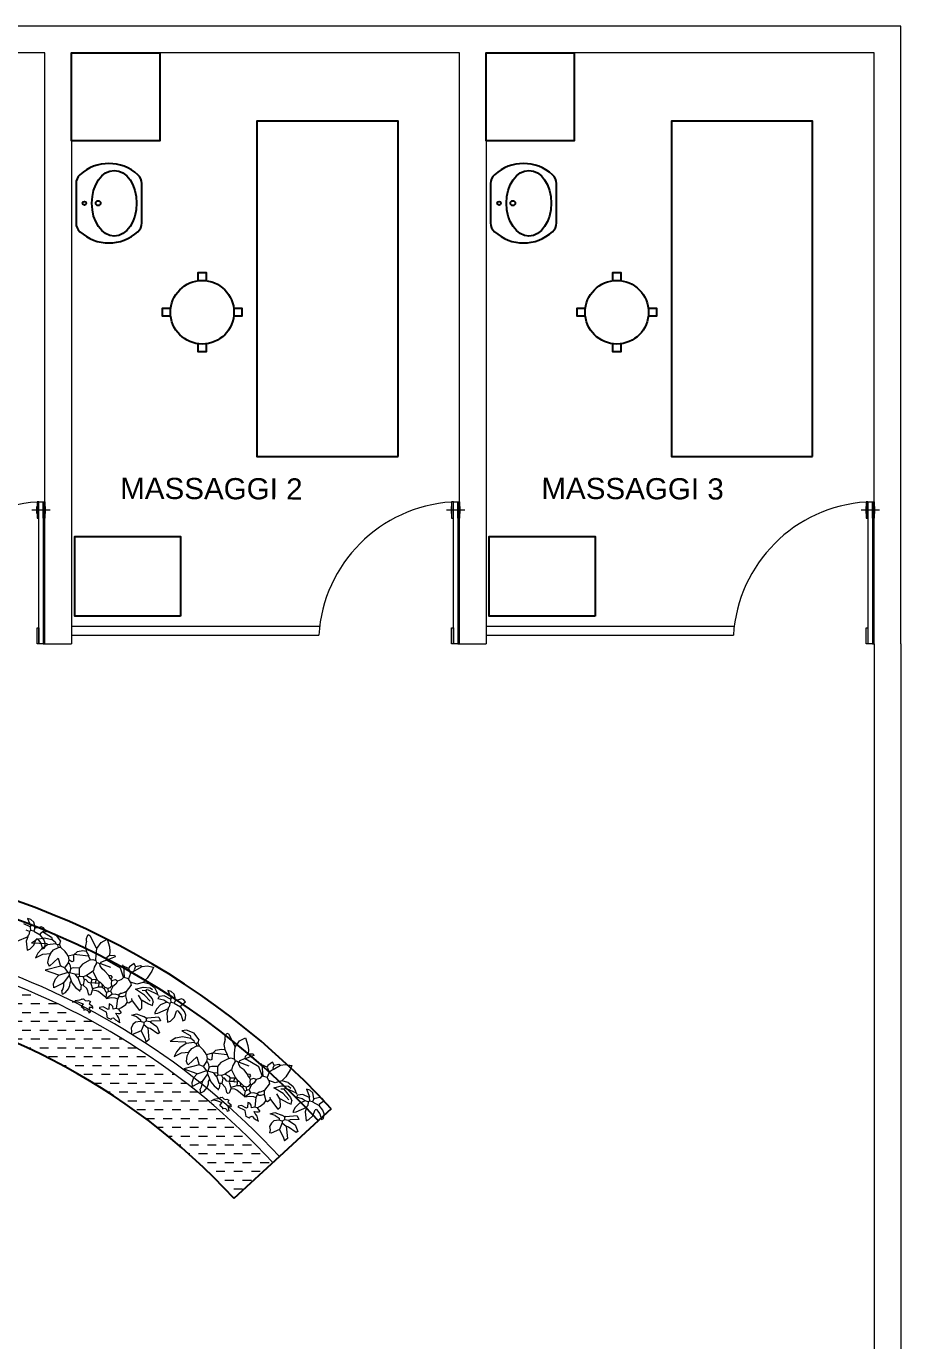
# Model space of a CAD drawing. Header units: millimetres. Extents: x 217.8 to 250.3, y 155.3 to 171.1.
# Drawn here: x 245.39 to 250.34, y 163.66 to 171.1 of the extents above; entities that cross this region are included whole.
import ezdxf

# ---------------------------------------------------------------- set-up
doc = ezdxf.new("R2010")
doc.units = ezdxf.units.MM
for name, color, linetype, lineweight in [('ACQUA', 151, 'Continuous', 20), ('MURATURA_sezioni', 5, 'Continuous', 18), ('PORTE_infissi', 252, 'Continuous', 5), ('TESTO', 253, 'Continuous', 25), ('VERDE_giardino', 74, 'Continuous', 9), ('VETRATE', 171, 'Continuous', 9)]:
    doc.layers.add(name, color=color, linetype=linetype, lineweight=lineweight)
doc.layers.add('ARREDI_attrezzature', color=175, linetype='Continuous')
doc.layers.add('PROIEZIONI', color=145, linetype='Continuous')
doc.styles.get("Standard").update_dxf_attribs({"font": 'ARIAL.TTF'})

msp = doc.modelspace()

# ---------------------------------------------------------------- hatches: boundary and pattern name
at = {"layer": 'ACQUA'}
h = msp.add_hatch(dxfattribs=at)
h.set_pattern_fill('DASH', color=256, scale=0.4, style=0)
h.set_pattern_definition([(0, (358.711986, -43.13463), (0.05, 0.05), [0.05, -0.05])])
h.paths.add_polyline_path([(244.3418, 165.9229), (244.3418, 165.6204, -0.174446), (246.5631, 164.4613), (246.7837, 164.6645, 0.17708)])
h.paths.add_polyline_path([(243.3257, 165.9208, 2.20923), (247.8419, 161.9543), (247.5419, 161.9543, -2.193796), (243.3257, 165.6181)])

# ---------------------------------------------------------------- linework, layer by layer
at = {"layer": 'ARREDI_attrezzature'}
for points in [[(246.1419, 170.9543), (246.1419, 170.4543), (245.6419, 170.4543), (245.6419, 170.9543)], [(248.4919, 170.9543), (248.4919, 170.4543), (247.9919, 170.4543), (247.9919, 170.9543)], [(247.4927, 168.6671), (247.4927, 170.5671), (246.6927, 170.5671), (246.6927, 168.6671)], [(249.8427, 168.6671), (249.8427, 170.5671), (249.0427, 170.5671), (249.0427, 168.6671)], [(246.2602, 167.762), (245.6602, 167.762), (245.6602, 168.212), (246.2602, 168.212)], [(248.6102, 167.762), (248.0102, 167.762), (248.0102, 168.212), (248.6102, 168.212)]]:
    msp.add_lwpolyline(points, close=True, dxfattribs=at)
for points in [[(245.6678, 170.2135), (245.6678, 169.9898, 0.210862), (245.6896, 169.9403, 0.38759), (246.0185, 169.9403, 0.210862), (246.0403, 169.9898), (246.0403, 170.2135, 0.210862), (246.0185, 170.263, 0.38759), (245.6896, 170.263, 0.210862), (245.6678, 170.2135, 1.728725)], [(248.0178, 170.2135), (248.0178, 169.9898, 0.210862), (248.0396, 169.9403, 0.38759), (248.3685, 169.9403, 0.210862), (248.3903, 169.9898), (248.3903, 170.2135, 0.210862), (248.3685, 170.263, 0.38759), (248.0396, 170.263, 0.210862), (248.0178, 170.2135, 1.728725)]]:
    msp.add_lwpolyline(points, format="xyb", dxfattribs=at)
for points in [[(246.3606, 169.6623), (246.3606, 169.7087), (246.4056, 169.7087), (246.4056, 169.6623)], [(248.7106, 169.6623), (248.7106, 169.7087), (248.7556, 169.7087), (248.7556, 169.6623)], [(246.2045, 169.4612), (246.1581, 169.4612), (246.1581, 169.5062), (246.2045, 169.5062)], [(246.5617, 169.5062), (246.6081, 169.5062), (246.6081, 169.4612), (246.5617, 169.4612)], [(248.5545, 169.4612), (248.5081, 169.4612), (248.5081, 169.5062), (248.5545, 169.5062)], [(248.9117, 169.5062), (248.9581, 169.5062), (248.9581, 169.4612), (248.9117, 169.4612)], [(246.4056, 169.3051), (246.4056, 169.2587), (246.3606, 169.2587), (246.3606, 169.3051)], [(248.7556, 169.3051), (248.7556, 169.2587), (248.7106, 169.2587), (248.7106, 169.3051)]]:
    msp.add_lwpolyline(points, dxfattribs=at)
for centre, radius in [((245.7156, 170.1016), 0.0104), ((245.7932, 170.1016), 0.0137), ((248.0656, 170.1016), 0.0104), ((248.1432, 170.1016), 0.0137), ((246.3831, 169.4837), 0.18), ((248.7331, 169.4837), 0.18)]:
    msp.add_circle(centre, radius, dxfattribs=at)
for centre in [(245.8843, 170.1016), (248.2343, 170.1016)]:
    msp.add_ellipse(centre, major_axis=(0, 0.1862), ratio=0.680217, dxfattribs=at)
at = {"layer": 'MURATURA_sezioni'}
for p, q in [((245.6419, 171.1043), (243.1419, 171.1043)), ((247.9919, 171.1043), (245.4919, 171.1043)), ((250.3419, 171.1043), (247.8419, 171.1043)), ((250.3419, 167.6043), (250.3419, 171.1043)), ((245.4919, 170.9543), (243.2919, 170.9543)), ((245.4919, 167.6043), (245.4919, 170.9543)), ((245.6419, 170.9543), (245.6419, 167.6043)), ((247.8419, 170.9543), (245.6419, 170.9543)), ((247.8419, 167.6043), (247.8419, 170.9543)), ((250.1919, 170.9543), (247.9919, 170.9543)), ((247.9919, 170.9543), (247.9919, 167.6043)), ((250.1919, 167.6043), (250.1919, 170.9543)), ((245.4919, 167.6043), (245.6419, 167.6043)), ((245.4919, 167.6043), (245.6419, 167.6043)), ((247.8419, 167.6043), (247.9919, 167.6043)), ((247.8419, 167.6043), (247.9919, 167.6043)), ((250.1919, 167.6043), (250.1919, 156.1043)), ((250.3419, 167.6043), (250.3419, 155.9543))]:
    msp.add_line(p, q, dxfattribs=at)
at = {"layer": 'PORTE_infissi'}
for p, q in [((245.521, 168.3629), (245.4175, 168.3629)), ((247.871, 168.3629), (247.7675, 168.3629)), ((250.221, 168.3629), (250.1175, 168.3629))]:
    msp.add_line(p, q, dxfattribs=at)
at = {"layer": 'PORTE_infissi', "const_width": 0.00483}
for points in [[(245.4437, 168.3837), (245.4437, 168.3421)], [(245.4948, 168.3837), (245.4948, 168.3421)], [(247.7937, 168.3837), (247.7937, 168.3421)], [(247.8448, 168.3837), (247.8448, 168.3421)], [(250.1437, 168.3837), (250.1437, 168.3421)], [(250.1948, 168.3837), (250.1948, 168.3421)]]:
    msp.add_lwpolyline(points, dxfattribs=at)
at = {"layer": 'PORTE_infissi'}
for points in [[(245.4563, 168.4086), (245.4466, 168.4086), (245.4466, 168.3173), (245.4563, 168.3173)], [(245.4813, 168.4086), (245.4813, 167.6043), (245.4571, 167.6043), (245.4571, 168.4086)], [(245.4822, 168.4086), (245.4919, 168.4086), (245.4919, 168.3173), (245.4822, 168.3173)], [(247.8063, 168.4086), (247.7966, 168.4086), (247.7966, 168.3173), (247.8063, 168.3173)], [(247.8313, 168.4086), (247.8313, 167.6043), (247.8071, 167.6043), (247.8071, 168.4086)], [(247.8322, 168.4086), (247.8419, 168.4086), (247.8419, 168.3173), (247.8322, 168.3173)], [(250.1563, 168.4086), (250.1466, 168.4086), (250.1466, 168.3173), (250.1563, 168.3173)], [(250.1813, 168.4086), (250.1813, 167.6043), (250.1571, 167.6043), (250.1571, 168.4086)], [(250.1822, 168.4086), (250.1919, 168.4086), (250.1919, 168.3173), (250.1822, 168.3173)], [(245.4563, 167.6043), (245.4466, 167.6043), (245.4466, 167.6956), (245.4563, 167.6956)], [(245.4822, 167.6043), (245.4919, 167.6043), (245.4919, 167.6956), (245.4822, 167.6956)], [(247.8063, 167.6043), (247.7966, 167.6043), (247.7966, 167.6956), (247.8063, 167.6956)], [(247.8322, 167.6043), (247.8419, 167.6043), (247.8419, 167.6956), (247.8322, 167.6956)], [(250.1563, 167.6043), (250.1466, 167.6043), (250.1466, 167.6956), (250.1563, 167.6956)], [(250.1822, 167.6043), (250.1919, 167.6043), (250.1919, 167.6956), (250.1822, 167.6956)]]:
    msp.add_lwpolyline(points, close=True, dxfattribs=at)
for centre in [(245.4974, 167.6043), (247.8474, 167.6043), (250.1974, 167.6043)]:
    msp.add_arc(centre, 0.8053, 93.61892, 176.44026, dxfattribs=at)
at = {"layer": 'PROIEZIONI'}
for p, q in [((247.1147, 164.9694), (246.8205, 164.6984)), ((246.8205, 164.6984), (246.5631, 164.4613))]:
    msp.add_line(p, q, dxfattribs=at)
for radius, end in [(4.45, 218.07221), (4.35, 219.11139), (3.7, 0)]:
    msp.add_arc((243.8419, 161.9543), radius, 42.65313, end, dxfattribs=at)
at = {"layer": 'VERDE_giardino'}
for p, q in [((245.3934, 166.0483), (245.4109, 166.0045)), ((245.4122, 166.043), (245.3934, 166.0483)), ((245.4286, 166.0276), (245.4122, 166.043)), ((245.4083, 165.9999), (245.3725, 166.0175)), ((245.4032, 165.9753), (245.3858, 165.9823)), ((245.4032, 165.9753), (245.4008, 165.9552)), ((245.4095, 165.9808), (245.4032, 165.9753)), ((245.4109, 166.0045), (245.4083, 165.9999)), ((245.4083, 165.9999), (245.4095, 165.9808)), ((245.4282, 165.9761), (245.4095, 165.9808)), ((245.4352, 165.9935), (245.4282, 165.9761)), ((245.4282, 165.9761), (245.465, 165.9549)), ((245.4336, 166.0067), (245.4286, 166.0276)), ((245.4352, 165.9935), (245.4336, 166.0067)), ((245.452, 165.9961), (245.4352, 165.9935)), ((245.4695, 166.0011), (245.452, 165.9961)), ((245.4927, 165.9818), (245.4653, 165.9608)), ((245.4828, 165.9949), (245.4695, 166.0011)), ((245.5095, 165.9747), (245.4818, 165.9695)), ((245.4927, 165.9818), (245.4828, 165.9949)), ((245.4829, 165.9698), (245.5293, 165.943)), ((245.5529, 165.9567), (245.5095, 165.9747)), ((245.3942, 165.9437), (245.3332, 165.9177)), ((245.3942, 165.9437), (245.386, 165.9197)), ((245.386, 165.9197), (245.3909, 165.8691)), ((245.3946, 165.9496), (245.3942, 165.9437)), ((245.4008, 165.9552), (245.3946, 165.9496)), ((245.4067, 165.8752), (245.4294, 165.8975)), ((245.449, 165.9312), (245.4157, 165.9092)), ((245.5044, 165.9053), (245.4157, 165.9092)), ((245.4294, 165.8975), (245.4422, 165.9313)), ((245.4494, 165.9333), (245.4422, 165.9313)), ((245.4479, 165.9303), (245.4864, 165.9386)), ((245.4494, 165.9333), (245.4684, 165.9089)), ((245.4653, 165.9608), (245.465, 165.9549)), ((245.486, 165.9297), (245.465, 165.9549)), ((245.4684, 165.9089), (245.4781, 165.8769)), ((245.5064, 165.898), (245.4717, 165.8743)), ((245.4937, 165.909), (245.486, 165.9297)), ((245.4864, 165.9386), (245.5332, 165.9285)), ((245.4903, 165.8821), (245.4937, 165.909)), ((245.5064, 165.898), (245.5044, 165.9053)), ((245.5531, 165.9047), (245.5064, 165.898)), ((245.5293, 165.943), (245.5332, 165.9285)), ((245.5332, 165.9285), (245.5502, 165.9156)), ((245.5502, 165.9156), (245.5531, 165.9047)), ((245.5793, 165.9219), (245.5529, 165.9567)), ((245.5531, 165.9047), (245.5646, 165.8981)), ((245.5732, 165.9023), (245.5646, 165.8981)), ((245.5685, 165.8836), (245.5646, 165.8981)), ((245.5793, 165.9219), (245.5732, 165.9023)), ((245.5823, 165.884), (245.5732, 165.9034)), ((245.7275, 165.9204), (245.7212, 165.8935)), ((245.7212, 165.8935), (245.7253, 165.8635)), ((245.7275, 165.9354), (245.733, 165.9499)), ((245.7275, 165.9204), (245.7275, 165.9354)), ((245.733, 165.9499), (245.7369, 165.9579)), ((245.7369, 165.9579), (245.7461, 165.9525)), ((245.7461, 165.9525), (245.7823, 165.8827)), ((245.7856, 165.8777), (245.81, 165.9128)), ((245.81, 165.9128), (245.8439, 165.93)), ((245.8439, 165.93), (245.8571, 165.8871)), ((245.3909, 165.8691), (245.4067, 165.8752)), ((245.4514, 165.8507), (245.4388, 165.8251)), ((245.4388, 165.8251), (245.48, 165.8459)), ((245.4717, 165.8743), (245.4514, 165.8507)), ((245.4781, 165.8769), (245.4903, 165.8821)), ((245.48, 165.8459), (245.5225, 165.8496)), ((245.511, 165.8257), (245.5061, 165.7979)), ((245.5225, 165.8496), (245.511, 165.8257)), ((245.5176, 165.7779), (245.5672, 165.8231)), ((245.5225, 165.8496), (245.5395, 165.8704)), ((245.5395, 165.8704), (245.5684, 165.8843)), ((245.5672, 165.8231), (245.5779, 165.7832)), ((245.5835, 165.8827), (245.5685, 165.8836)), ((245.6058, 165.8604), (245.5823, 165.884)), ((245.615, 165.8475), (245.6058, 165.8604)), ((245.6226, 165.834), (245.615, 165.8475)), ((245.6552, 165.8428), (245.6226, 165.834)), ((245.6226, 165.834), (245.6261, 165.8136)), ((245.6261, 165.8136), (245.6227, 165.7972)), ((245.6444, 165.803), (245.6261, 165.8136)), ((245.6538, 165.8405), (245.653, 165.8072)), ((245.6538, 165.8405), (245.6759, 165.8606)), ((245.6552, 165.8428), (245.6538, 165.8405)), ((245.6729, 165.8417), (245.6588, 165.8437)), ((245.739, 165.8342), (245.6729, 165.8417)), ((245.6759, 165.8606), (245.7061, 165.8667)), ((245.7061, 165.8667), (245.7253, 165.8635)), ((245.7253, 165.8635), (245.7403, 165.8365)), ((245.7403, 165.8365), (245.739, 165.8342)), ((245.739, 165.8342), (245.7484, 165.8134)), ((245.7484, 165.8134), (245.7628, 165.8163)), ((245.7628, 165.8163), (245.7803, 165.8103)), ((245.7803, 165.8103), (245.7815, 165.8438)), ((245.7815, 165.8438), (245.7856, 165.8777)), ((245.7823, 165.8827), (245.7856, 165.8777)), ((245.8406, 165.8245), (245.8399, 165.8127)), ((245.8581, 165.8389), (245.8406, 165.8245)), ((245.8896, 165.8299), (245.8422, 165.8113)), ((245.8571, 165.8871), (245.8602, 165.8632)), ((245.8602, 165.8632), (245.8581, 165.8389)), ((245.8581, 165.8389), (245.8867, 165.8407)), ((245.8867, 165.8407), (245.8896, 165.8299)), ((245.5812, 165.7783), (245.4937, 165.7549)), ((245.4937, 165.7549), (245.5675, 165.728)), ((245.5061, 165.7979), (245.5152, 165.7786)), ((245.6218, 165.7426), (245.5684, 165.7244)), ((245.5779, 165.7832), (245.5812, 165.7783)), ((245.6032, 165.7687), (245.5812, 165.7783)), ((245.6227, 165.7972), (245.6032, 165.7687)), ((245.6032, 165.7687), (245.6218, 165.7426)), ((245.6218, 165.7426), (245.6264, 165.7399)), ((245.6302, 165.7912), (245.6227, 165.7972)), ((245.63, 165.7409), (245.6264, 165.7399)), ((245.6264, 165.7399), (245.628, 165.7268)), ((245.6374, 165.7642), (245.63, 165.7409)), ((245.6616, 165.7319), (245.63, 165.7409)), ((245.6358, 165.7791), (245.6302, 165.7912)), ((245.6374, 165.7642), (245.6358, 165.7791)), ((245.6519, 165.7681), (245.6374, 165.7642)), ((245.653, 165.8072), (245.6444, 165.803)), ((245.6851, 165.7673), (245.6519, 165.7681)), ((245.7043, 165.7899), (245.6851, 165.7673)), ((245.6851, 165.7673), (245.6852, 165.7305)), ((245.7484, 165.8134), (245.7043, 165.7899)), ((245.7636, 165.7495), (245.7474, 165.7374)), ((245.7663, 165.7541), (245.7636, 165.7495)), ((245.7636, 165.7495), (245.7858, 165.703)), ((245.771, 165.7728), (245.7663, 165.7541)), ((245.7842, 165.7958), (245.771, 165.7728)), ((245.7803, 165.8103), (245.7842, 165.7958)), ((245.7915, 165.7977), (245.7842, 165.7958)), ((245.8029, 165.7911), (245.7915, 165.7977)), ((245.8066, 165.7921), (245.8029, 165.7911)), ((245.8051, 165.7801), (245.8029, 165.7911)), ((245.8159, 165.7621), (245.8051, 165.7801)), ((245.8069, 165.798), (245.8066, 165.7921)), ((245.8066, 165.7921), (245.8624, 165.7721)), ((245.8399, 165.8127), (245.8069, 165.798)), ((245.8314, 165.7502), (245.8159, 165.7621)), ((245.8314, 165.7502), (245.8513, 165.7264)), ((245.8399, 165.8127), (245.8422, 165.8113)), ((245.8422, 165.8113), (245.8445, 165.81)), ((245.9189, 165.7671), (245.8445, 165.81)), ((245.9375, 165.7165), (245.9189, 165.7671)), ((245.9364, 165.7784), (245.9309, 165.7846)), ((245.9364, 165.7784), (245.9407, 165.713)), ((245.9653, 165.7647), (245.9364, 165.7784)), ((245.9706, 165.7739), (245.9653, 165.7647)), ((245.9653, 165.7647), (245.9767, 165.7367)), ((245.9967, 165.7926), (245.9706, 165.7739)), ((246.0001, 165.7508), (245.9767, 165.7367)), ((246.0052, 165.7754), (245.9967, 165.7926)), ((246.0052, 165.7754), (245.9982, 165.758)), ((245.9982, 165.758), (246.0001, 165.7508)), ((246.0001, 165.7508), (246.0418, 165.776)), ((246.0052, 165.7754), (246.0328, 165.7809)), ((246.0328, 165.7809), (246.042, 165.7756)), ((246.0418, 165.776), (246.0708, 165.7799)), ((246.0708, 165.7799), (246.1061, 165.7728)), ((246.0965, 165.7489), (246.0714, 165.7103)), ((246.1061, 165.7728), (246.0965, 165.7489)), ((245.5407, 165.6771), (245.5507, 165.7053)), ((245.5423, 165.6548), (245.5407, 165.6771)), ((245.5919, 165.6802), (245.5423, 165.6548)), ((245.5507, 165.7053), (245.5684, 165.7244)), ((245.5675, 165.728), (245.5684, 165.7244)), ((245.5969, 165.6835), (245.5919, 165.6802)), ((245.5967, 165.6672), (245.5921, 165.6502)), ((245.5969, 165.6835), (245.5967, 165.6672)), ((245.628, 165.7268), (245.5969, 165.6835)), ((245.6257, 165.6494), (245.6334, 165.6691)), ((245.628, 165.7268), (245.6403, 165.6951)), ((245.6334, 165.6691), (245.6337, 165.6837)), ((245.6337, 165.6837), (245.639, 165.6928)), ((245.6403, 165.6951), (245.639, 165.6928)), ((245.6403, 165.6951), (245.6466, 165.6812)), ((245.6466, 165.6812), (245.6651, 165.6579)), ((245.6616, 165.7319), (245.6737, 165.7157)), ((245.6852, 165.7305), (245.6616, 165.7319)), ((245.6737, 165.7157), (245.6783, 165.7131)), ((245.6882, 165.7196), (245.6783, 165.7131)), ((245.6783, 165.7131), (245.6926, 165.6742)), ((245.6852, 165.7305), (245.6882, 165.7196)), ((245.7082, 165.7172), (245.6882, 165.7196)), ((245.6926, 165.6742), (245.6972, 165.6715)), ((245.6972, 165.6715), (245.6951, 165.6574)), ((245.709, 165.6708), (245.6972, 165.6715)), ((245.7276, 165.7243), (245.7082, 165.7172)), ((245.7082, 165.7172), (245.7144, 165.7014)), ((245.7144, 165.7014), (245.709, 165.6708)), ((245.7283, 165.6505), (245.709, 165.6708)), ((245.7239, 165.702), (245.7144, 165.7014)), ((245.7383, 165.6845), (245.7239, 165.702)), ((245.7389, 165.7332), (245.7276, 165.7243)), ((245.7276, 165.7243), (245.7483, 165.7124)), ((245.7525, 165.6825), (245.7383, 165.6845)), ((245.7474, 165.7374), (245.7389, 165.7332)), ((245.7483, 165.7124), (245.7572, 165.7012)), ((245.7525, 165.6825), (245.7511, 165.6802)), ((245.7511, 165.6802), (245.7612, 165.6499)), ((245.7528, 165.6884), (245.7525, 165.6825)), ((245.7775, 165.6833), (245.7525, 165.6825)), ((245.7572, 165.7012), (245.7528, 165.6884)), ((245.7821, 165.7021), (245.7572, 165.7012)), ((245.7778, 165.6893), (245.7775, 165.6833)), ((245.7784, 165.6797), (245.7775, 165.6833)), ((245.7821, 165.7021), (245.7778, 165.6893)), ((245.7975, 165.6809), (245.7784, 165.6797)), ((245.7858, 165.703), (245.7821, 165.7021)), ((245.7858, 165.703), (245.7969, 165.6905)), ((245.7962, 165.6787), (245.7938, 165.6586)), ((245.7975, 165.6809), (245.7962, 165.6787)), ((245.7969, 165.6905), (245.8061, 165.6852)), ((245.7969, 165.6905), (245.7975, 165.6809)), ((245.8061, 165.6852), (245.7975, 165.6809)), ((245.8061, 165.6852), (245.814, 165.6776)), ((245.814, 165.6776), (245.8329, 165.6574)), ((245.814, 165.6776), (245.8152, 165.6585)), ((245.8513, 165.7264), (245.8598, 165.7093)), ((245.8513, 165.7264), (245.8655, 165.7244)), ((245.8692, 165.6671), (245.8589, 165.6547)), ((245.8598, 165.7093), (245.8644, 165.7066)), ((245.872, 165.7145), (245.8644, 165.7066)), ((245.8644, 165.7066), (245.8696, 165.6944)), ((245.8655, 165.7244), (245.872, 165.7145)), ((245.8696, 165.6944), (245.8676, 165.6803)), ((245.8676, 165.6803), (245.8692, 165.6671)), ((245.8692, 165.6671), (245.8761, 165.6632)), ((245.8914, 165.7003), (245.8696, 165.6944)), ((245.8929, 165.6764), (245.8761, 165.6632)), ((245.9028, 165.6936), (245.8914, 165.7003)), ((245.9028, 165.6936), (245.8929, 165.6764)), ((245.9223, 165.7008), (245.9028, 165.6936)), ((245.9259, 165.7018), (245.9223, 165.7008)), ((245.9361, 165.7142), (245.9259, 165.7018)), ((245.9361, 165.7142), (245.9375, 165.7165)), ((245.9654, 165.7065), (245.9407, 165.713)), ((245.9539, 165.6335), (245.9797, 165.6676)), ((245.9767, 165.7367), (245.9654, 165.7065)), ((245.9762, 165.688), (245.9654, 165.7065)), ((245.9762, 165.688), (245.9797, 165.6676)), ((246.0123, 165.6764), (245.9762, 165.688)), ((246.0485, 165.6861), (246.0123, 165.6764)), ((246.0714, 165.7103), (246.0485, 165.6861)), ((246.0485, 165.6861), (246.0498, 165.6884)), ((246.086, 165.6767), (246.0485, 165.6861)), ((246.086, 165.6767), (246.1118, 165.6561)), ((245.5921, 165.6502), (245.5871, 165.6401)), ((245.5907, 165.6197), (245.5871, 165.6401)), ((245.5907, 165.6197), (245.6085, 165.6287)), ((245.6085, 165.6287), (245.6257, 165.6494)), ((245.6651, 165.6579), (245.6881, 165.64)), ((245.6858, 165.6413), (245.6881, 165.64)), ((245.6881, 165.64), (245.6878, 165.6341)), ((245.6944, 165.6456), (245.6881, 165.64)), ((245.6951, 165.6574), (245.6944, 165.6456)), ((245.6994, 165.5906), (245.6981, 165.5883)), ((245.703, 165.5916), (245.6994, 165.5906)), ((245.703, 165.5916), (245.7103, 165.5935)), ((245.7103, 165.5935), (245.7198, 165.5841)), ((245.7341, 165.6389), (245.7283, 165.6505)), ((245.738, 165.6204), (245.7341, 165.6389)), ((245.7436, 165.6141), (245.738, 165.6204)), ((245.7508, 165.616), (245.7436, 165.6141)), ((245.7595, 165.6416), (245.7508, 165.616)), ((245.7612, 165.6499), (245.7595, 165.6416)), ((245.7838, 165.6387), (245.7596, 165.6422)), ((245.7938, 165.6586), (245.7612, 165.6499)), ((245.7947, 165.6336), (245.7838, 165.6387)), ((245.8152, 165.6585), (245.7938, 165.6586)), ((245.8366, 165.6002), (245.7947, 165.6336)), ((245.8152, 165.6585), (245.8267, 165.6519)), ((245.8329, 165.6574), (245.8267, 165.6519)), ((245.8267, 165.6519), (245.8351, 165.6347)), ((245.848, 165.6518), (245.8329, 165.6574)), ((245.8351, 165.6347), (245.8407, 165.6285)), ((245.8407, 165.6285), (245.8366, 165.6002)), ((245.8366, 165.6002), (245.8399, 165.5952)), ((245.8709, 165.6171), (245.8399, 165.5952)), ((245.8399, 165.5952), (245.8674, 165.6)), ((245.8493, 165.6327), (245.8407, 165.6285)), ((245.8589, 165.6547), (245.848, 165.6518)), ((245.848, 165.6518), (245.8493, 165.6327)), ((245.8638, 165.6366), (245.8493, 165.6327)), ((245.8761, 165.6632), (245.8638, 165.6366)), ((245.8638, 165.6366), (245.8722, 165.6194)), ((245.8674, 165.6), (245.8886, 165.5978)), ((245.8722, 165.6194), (245.8709, 165.6171)), ((245.89, 165.6184), (245.8709, 165.6171)), ((245.8886, 165.5978), (245.9027, 165.5927)), ((245.9087, 165.6137), (245.89, 165.6184)), ((245.9027, 165.5927), (245.8959, 165.5384)), ((245.912, 165.6087), (245.9027, 165.5927)), ((245.92, 165.6225), (245.9087, 165.6137)), ((245.9087, 165.6137), (245.912, 165.6087)), ((245.9212, 165.6034), (245.912, 165.6087)), ((245.9213, 165.6248), (245.92, 165.6225)), ((245.9259, 165.6222), (245.92, 165.6225)), ((245.9307, 165.604), (245.9212, 165.6034)), ((245.9417, 165.6283), (245.9259, 165.6222)), ((245.9488, 165.6089), (245.9307, 165.604)), ((245.943, 165.6306), (245.9417, 165.6283)), ((245.9539, 165.6335), (245.943, 165.6306)), ((245.9499, 165.6267), (245.9488, 165.6089)), ((245.9488, 165.6089), (245.9585, 165.5727)), ((245.9539, 165.6335), (245.9499, 165.6267)), ((245.9852, 165.5818), (245.9836, 165.5949)), ((246.0047, 165.6479), (246.0481, 165.6593)), ((246.0562, 165.6142), (246.0047, 165.6479)), ((246.0389, 165.5845), (246.0216, 165.6128)), ((246.0611, 165.639), (246.0434, 165.6401)), ((246.0481, 165.6593), (246.0871, 165.6557)), ((246.0887, 165.5798), (246.0562, 165.6142)), ((246.0697, 165.6432), (246.0611, 165.639)), ((246.0611, 165.639), (246.0755, 165.6215)), ((246.0779, 165.6415), (246.0697, 165.6432)), ((246.0755, 165.6215), (246.0988, 165.5928)), ((246.1288, 165.6183), (246.0779, 165.6415)), ((246.0871, 165.6557), (246.1007, 165.6459)), ((246.0988, 165.5928), (246.1059, 165.5733)), ((246.1118, 165.6561), (246.1263, 165.63)), ((246.1263, 165.63), (246.1288, 165.6183)), ((246.1288, 165.6183), (246.1344, 165.612)), ((246.1382, 165.6051), (246.1316, 165.5936)), ((246.1648, 165.5845), (246.1316, 165.5936)), ((246.1682, 165.6092), (246.1382, 165.6051)), ((246.204, 165.5916), (246.1682, 165.6092)), ((246.189, 165.64), (246.2066, 165.5962)), ((246.2079, 165.6347), (246.189, 165.64)), ((246.2066, 165.5962), (246.204, 165.5916)), ((246.204, 165.5916), (246.2052, 165.5725)), ((246.2243, 165.6193), (246.2079, 165.6347)), ((246.2293, 165.5984), (246.2243, 165.6193)), ((246.2309, 165.5852), (246.2293, 165.5984)), ((246.2652, 165.5928), (246.2477, 165.5878)), ((246.2785, 165.5866), (246.2652, 165.5928)), ((245.6619, 165.5786), (245.6461, 165.5724)), ((245.6632, 165.5809), (245.6619, 165.5786)), ((245.6619, 165.5786), (245.6786, 165.5762)), ((245.6872, 165.5854), (245.6632, 165.5809)), ((245.6786, 165.5762), (245.6969, 165.5689)), ((245.6981, 165.5883), (245.6872, 165.5854)), ((245.6969, 165.5689), (245.7085, 165.5639)), ((245.6983, 165.5515), (245.6969, 165.5492)), ((245.6969, 165.5492), (245.7117, 165.5376)), ((245.7085, 165.5639), (245.6983, 165.5515)), ((245.7117, 165.5376), (245.7123, 165.528)), ((245.7123, 165.528), (245.7206, 165.5321)), ((245.7198, 165.5841), (245.7305, 165.5818)), ((245.7206, 165.5321), (245.7299, 165.5301)), ((245.7299, 165.5301), (245.7384, 165.523)), ((245.7305, 165.5818), (245.7382, 165.5835)), ((245.7382, 165.5835), (245.7497, 165.5769)), ((245.7384, 165.523), (245.7399, 165.5121)), ((245.7484, 165.5164), (245.7399, 165.5121)), ((245.743, 165.544), (245.7484, 165.5164)), ((245.7607, 165.543), (245.743, 165.544)), ((245.7497, 165.5769), (245.7431, 165.5654)), ((245.7431, 165.5654), (245.7601, 165.5525)), ((245.7601, 165.5525), (245.7607, 165.543)), ((245.764, 165.538), (245.7607, 165.543)), ((245.8012, 165.5441), (245.8008, 165.5382)), ((245.8412, 165.5179), (245.8008, 165.5382)), ((245.8216, 165.5476), (245.8012, 165.5441)), ((245.8492, 165.5317), (245.8216, 165.5476)), ((245.8463, 165.4844), (245.8412, 165.5179)), ((245.8541, 165.535), (245.8492, 165.5317)), ((245.8559, 165.5646), (245.8541, 165.535)), ((245.8675, 165.5593), (245.8559, 165.5646)), ((245.8755, 165.5488), (245.8675, 165.5593)), ((245.8778, 165.5336), (245.8755, 165.5488)), ((245.8959, 165.5384), (245.8778, 165.5336)), ((245.9087, 165.5341), (245.8959, 165.5384)), ((245.9087, 165.5341), (245.9258, 165.5433)), ((245.9087, 165.5341), (245.9241, 165.513)), ((245.9258, 165.5433), (245.9492, 165.5605)), ((245.9492, 165.5605), (245.9585, 165.5727)), ((245.9677, 165.5674), (245.9585, 165.5727)), ((245.9852, 165.5818), (245.9677, 165.5674)), ((245.9852, 165.5818), (246.0271, 165.527)), ((246.0271, 165.527), (246.0396, 165.5381)), ((246.0389, 165.5845), (246.0425, 165.5855)), ((246.0389, 165.5845), (246.0396, 165.5381)), ((246.0425, 165.5855), (246.0792, 165.5642)), ((246.0792, 165.5642), (246.1012, 165.5546)), ((246.1012, 165.5546), (246.1059, 165.5733)), ((246.1251, 165.5352), (246.1138, 165.515)), ((246.1467, 165.5581), (246.1251, 165.5352)), ((246.1899, 165.5354), (246.1289, 165.5094)), ((246.1815, 165.5739), (246.1467, 165.5581)), ((246.1815, 165.5739), (246.1648, 165.5845)), ((246.1989, 165.567), (246.1815, 165.5739)), ((246.1899, 165.5354), (246.1816, 165.5114)), ((246.1902, 165.5413), (246.1899, 165.5354)), ((246.1965, 165.5469), (246.1902, 165.5413)), ((246.1989, 165.567), (246.1965, 165.5469)), ((246.2052, 165.5725), (246.1989, 165.567)), ((246.2239, 165.5678), (246.2052, 165.5725)), ((246.2309, 165.5852), (246.2239, 165.5678)), ((246.2239, 165.5678), (246.2607, 165.5466)), ((246.2251, 165.4892), (246.2379, 165.523)), ((246.2477, 165.5878), (246.2309, 165.5852)), ((246.2451, 165.525), (246.2379, 165.523)), ((246.2451, 165.525), (246.264, 165.5006)), ((246.261, 165.5525), (246.2607, 165.5466)), ((246.2817, 165.5214), (246.2607, 165.5466)), ((246.2884, 165.5735), (246.261, 165.5525)), ((246.2884, 165.5735), (246.2785, 165.5866)), ((246.2894, 165.5007), (246.2817, 165.5214)), ((245.866, 165.476), (245.8463, 165.4844)), ((245.866, 165.476), (245.87, 165.4829)), ((245.87, 165.4829), (245.8809, 165.4858)), ((245.8809, 165.4858), (245.8911, 165.4744)), ((245.8911, 165.4744), (245.9038, 165.4653)), ((245.8931, 165.5124), (245.9062, 165.5104)), ((245.8984, 165.5002), (245.8931, 165.5124)), ((245.9023, 165.4968), (245.8984, 165.5002)), ((245.9088, 165.4866), (245.9023, 165.4968)), ((245.9038, 165.4653), (245.915, 165.46)), ((245.9062, 165.5104), (245.9168, 165.5102)), ((245.914, 165.4712), (245.9088, 165.4866)), ((245.915, 165.46), (245.914, 165.4712)), ((245.915, 165.46), (245.9159, 165.4564)), ((245.9168, 165.5102), (245.9241, 165.513)), ((245.9902, 165.4478), (245.9798, 165.4273)), ((245.9838, 165.5001), (246.0103, 165.507)), ((246.0118, 165.4899), (245.9838, 165.5001)), ((246.0041, 165.4606), (245.9902, 165.4478)), ((246.0341, 165.4648), (246.0041, 165.4606)), ((246.0103, 165.507), (246.05, 165.4923)), ((246.0118, 165.4899), (246.0334, 165.4743)), ((246.0334, 165.4743), (246.0341, 165.4648)), ((246.0515, 165.4578), (246.0341, 165.4648)), ((246.0521, 165.4482), (246.0368, 165.4111)), ((246.066, 165.483), (246.05, 165.4923)), ((246.065, 165.4653), (246.0515, 165.4578)), ((246.0515, 165.4578), (246.0521, 165.4482)), ((246.0521, 165.4482), (246.0747, 165.4291)), ((246.066, 165.483), (246.0647, 165.4807)), ((246.0647, 165.4807), (246.065, 165.4653)), ((246.0873, 165.4616), (246.065, 165.4653)), ((246.0674, 165.4853), (246.066, 165.483)), ((246.0697, 165.484), (246.066, 165.483)), ((246.0674, 165.4853), (246.0697, 165.484)), ((246.0697, 165.484), (246.072, 165.4827)), ((246.1365, 165.4883), (246.072, 165.4827)), ((246.0959, 165.4658), (246.0873, 165.4616)), ((246.0873, 165.4616), (246.125, 165.4367)), ((246.1459, 165.4676), (246.0959, 165.4658)), ((246.1158, 165.5078), (246.1121, 165.5068)), ((246.1138, 165.515), (246.1158, 165.5078)), ((246.1289, 165.5094), (246.1158, 165.5078)), ((246.1365, 165.4883), (246.1459, 165.4676)), ((246.1816, 165.5114), (246.1866, 165.4608)), ((246.1866, 165.4608), (246.2024, 165.4669)), ((246.2024, 165.4669), (246.2251, 165.4892)), ((246.264, 165.5006), (246.2738, 165.4686)), ((246.2738, 165.4686), (246.286, 165.4738)), ((246.286, 165.4738), (246.2894, 165.5007)), ((245.9798, 165.4273), (245.9831, 165.4084)), ((245.9831, 165.4084), (245.9798, 165.392)), ((245.988, 165.3903), (245.9798, 165.392)), ((246.0368, 165.4111), (245.988, 165.3903)), ((246.0368, 165.4111), (246.0589, 165.3647)), ((246.0747, 165.4291), (246.0813, 165.3609)), ((246.0875, 165.4247), (246.0747, 165.4291)), ((246.1308, 165.3936), (246.0875, 165.4247)), ((246.125, 165.4367), (246.1407, 165.4002)), ((246.1407, 165.4002), (246.1308, 165.3936)), ((246.2339, 165.3724), (246.2006, 165.3505)), ((246.2329, 165.3716), (246.2714, 165.3799)), ((246.2944, 165.416), (246.2667, 165.4108)), ((246.2679, 165.411), (246.3142, 165.3843)), ((246.2714, 165.3799), (246.3181, 165.3698)), ((246.3379, 165.3979), (246.2944, 165.416)), ((246.3142, 165.3843), (246.3181, 165.3698)), ((246.3181, 165.3698), (246.3352, 165.3569)), ((246.3643, 165.3632), (246.3379, 165.3979)), ((246.5124, 165.3767), (246.518, 165.3911)), ((246.5125, 165.3617), (246.5124, 165.3767)), ((246.518, 165.3911), (246.5219, 165.3991)), ((246.5219, 165.3991), (246.5311, 165.3938)), ((246.5311, 165.3938), (246.5673, 165.3239)), ((246.595, 165.354), (246.6289, 165.3713)), ((246.6289, 165.3713), (246.642, 165.3284)), ((246.0589, 165.3647), (246.0638, 165.3465)), ((246.0813, 165.3609), (246.0638, 165.3465)), ((246.2894, 165.3465), (246.2006, 165.3505)), ((246.2566, 165.3155), (246.2363, 165.292)), ((246.2913, 165.3393), (246.2566, 165.3155)), ((246.2913, 165.3393), (246.2894, 165.3465)), ((246.3381, 165.346), (246.2913, 165.3393)), ((246.3075, 165.2909), (246.3245, 165.3116)), ((246.3245, 165.3116), (246.3534, 165.3256)), ((246.3352, 165.3569), (246.3381, 165.346)), ((246.3381, 165.346), (246.3496, 165.3394)), ((246.3581, 165.3436), (246.3496, 165.3394)), ((246.3535, 165.3249), (246.3496, 165.3394)), ((246.3685, 165.324), (246.3535, 165.3249)), ((246.3643, 165.3632), (246.3581, 165.3436)), ((246.3672, 165.3253), (246.3582, 165.3446)), ((246.3907, 165.3017), (246.3672, 165.3253)), ((246.4, 165.2888), (246.3907, 165.3017)), ((246.4388, 165.2817), (246.4608, 165.3019)), ((246.4608, 165.3019), (246.4911, 165.308)), ((246.4911, 165.308), (246.5103, 165.3048)), ((246.5125, 165.3617), (246.5061, 165.3347)), ((246.5061, 165.3347), (246.5103, 165.3048)), ((246.5103, 165.3048), (246.5253, 165.2777)), ((246.5664, 165.2851), (246.5705, 165.319)), ((246.5673, 165.3239), (246.5705, 165.319)), ((246.5705, 165.319), (246.595, 165.354)), ((246.642, 165.3284), (246.6451, 165.3045)), ((246.6451, 165.3045), (246.643, 165.2802)), ((246.2363, 165.292), (246.2237, 165.2664)), ((246.2237, 165.2664), (246.265, 165.2872)), ((246.265, 165.2872), (246.3075, 165.2909)), ((246.3661, 165.2196), (246.2787, 165.1961)), ((246.2959, 165.267), (246.2911, 165.2392)), ((246.2911, 165.2392), (246.3001, 165.2199)), ((246.3075, 165.2909), (246.2959, 165.267)), ((246.3026, 165.2192), (246.3522, 165.2644)), ((246.3522, 165.2644), (246.3629, 165.2245)), ((246.3629, 165.2245), (246.3661, 165.2196)), ((246.3881, 165.2099), (246.3661, 165.2196)), ((246.4077, 165.2385), (246.3881, 165.2099)), ((246.4075, 165.2753), (246.4, 165.2888)), ((246.4401, 165.284), (246.4075, 165.2753)), ((246.4075, 165.2753), (246.411, 165.2549)), ((246.411, 165.2549), (246.4077, 165.2385)), ((246.4151, 165.2325), (246.4077, 165.2385)), ((246.4294, 165.2443), (246.411, 165.2549)), ((246.4208, 165.2204), (246.4151, 165.2325)), ((246.4223, 165.2055), (246.4208, 165.2204)), ((246.438, 165.2485), (246.4294, 165.2443)), ((246.4388, 165.2817), (246.438, 165.2485)), ((246.4401, 165.284), (246.4388, 165.2817)), ((246.4579, 165.283), (246.4437, 165.285)), ((246.5239, 165.2754), (246.4579, 165.283)), ((246.4892, 165.2312), (246.47, 165.2086)), ((246.5334, 165.2547), (246.4892, 165.2312)), ((246.5253, 165.2777), (246.5239, 165.2754)), ((246.5239, 165.2754), (246.5334, 165.2547)), ((246.5334, 165.2547), (246.5477, 165.2576)), ((246.5477, 165.2576), (246.5653, 165.2516)), ((246.5692, 165.2371), (246.5559, 165.2141)), ((246.5653, 165.2516), (246.5664, 165.2851)), ((246.5653, 165.2516), (246.5692, 165.2371)), ((246.5764, 165.239), (246.5692, 165.2371)), ((246.5879, 165.2324), (246.5764, 165.239)), ((246.5915, 165.2334), (246.5879, 165.2324)), ((246.5901, 165.2213), (246.5879, 165.2324)), ((246.6008, 165.2034), (246.5901, 165.2213)), ((246.5919, 165.2393), (246.5915, 165.2334)), ((246.5915, 165.2334), (246.6474, 165.2134)), ((246.6248, 165.2539), (246.5919, 165.2393)), ((246.6255, 165.2658), (246.6248, 165.2539)), ((246.6248, 165.2539), (246.6271, 165.2526)), ((246.643, 165.2802), (246.6255, 165.2658)), ((246.6746, 165.2711), (246.6271, 165.2526)), ((246.6271, 165.2526), (246.6294, 165.2513)), ((246.7038, 165.2083), (246.6294, 165.2513)), ((246.643, 165.2802), (246.6717, 165.282)), ((246.6717, 165.282), (246.6746, 165.2711)), ((246.7214, 165.2196), (246.7158, 165.2259)), ((246.7214, 165.2196), (246.7256, 165.1543)), ((246.7503, 165.206), (246.7214, 165.2196)), ((246.7817, 165.2338), (246.7556, 165.2152)), ((246.7901, 165.2167), (246.7817, 165.2338)), ((246.7901, 165.2167), (246.8178, 165.2222)), ((246.8178, 165.2222), (246.827, 165.2169)), ((246.8268, 165.2173), (246.8558, 165.2212)), ((246.8558, 165.2212), (246.891, 165.2141)), ((246.2787, 165.1961), (246.3524, 165.1693)), ((246.3257, 165.1184), (246.3357, 165.1466)), ((246.3357, 165.1466), (246.3534, 165.1657)), ((246.3524, 165.1693), (246.3534, 165.1657)), ((246.4068, 165.1839), (246.3534, 165.1657)), ((246.4129, 165.168), (246.3818, 165.1248)), ((246.3881, 165.2099), (246.4068, 165.1839)), ((246.4068, 165.1839), (246.4114, 165.1812)), ((246.415, 165.1822), (246.4114, 165.1812)), ((246.4114, 165.1812), (246.4129, 165.168)), ((246.4129, 165.168), (246.4253, 165.1364)), ((246.4223, 165.2055), (246.415, 165.1822)), ((246.4465, 165.1732), (246.415, 165.1822)), ((246.4368, 165.2094), (246.4223, 165.2055)), ((246.47, 165.2086), (246.4368, 165.2094)), ((246.4465, 165.1732), (246.4586, 165.157)), ((246.4702, 165.1717), (246.4465, 165.1732)), ((246.4586, 165.157), (246.4632, 165.1543)), ((246.4731, 165.1609), (246.4632, 165.1543)), ((246.4632, 165.1543), (246.4775, 165.1155)), ((246.47, 165.2086), (246.4702, 165.1717)), ((246.4702, 165.1717), (246.4731, 165.1609)), ((246.4932, 165.1585), (246.4731, 165.1609)), ((246.5126, 165.1656), (246.4932, 165.1585)), ((246.4932, 165.1585), (246.4993, 165.1427)), ((246.5089, 165.1433), (246.4993, 165.1427)), ((246.5233, 165.1258), (246.5089, 165.1433)), ((246.5238, 165.1745), (246.5126, 165.1656)), ((246.5126, 165.1656), (246.5333, 165.1537)), ((246.5324, 165.1787), (246.5238, 165.1745)), ((246.5486, 165.1908), (246.5324, 165.1787)), ((246.5333, 165.1537), (246.5421, 165.1425)), ((246.5671, 165.1433), (246.5421, 165.1425)), ((246.5512, 165.1954), (246.5486, 165.1908)), ((246.5486, 165.1908), (246.5707, 165.1443)), ((246.5559, 165.2141), (246.5512, 165.1954)), ((246.5671, 165.1433), (246.5628, 165.1305)), ((246.5707, 165.1443), (246.5671, 165.1433)), ((246.5707, 165.1443), (246.5819, 165.1318)), ((246.6163, 165.1915), (246.6008, 165.2034)), ((246.6163, 165.1915), (246.6363, 165.1677)), ((246.6363, 165.1677), (246.6448, 165.1506)), ((246.6363, 165.1677), (246.6504, 165.1657)), ((246.6448, 165.1506), (246.6494, 165.1479)), ((246.657, 165.1558), (246.6494, 165.1479)), ((246.6494, 165.1479), (246.6546, 165.1357)), ((246.6504, 165.1657), (246.657, 165.1558)), ((246.7224, 165.1578), (246.7038, 165.2083)), ((246.7211, 165.1555), (246.7109, 165.143)), ((246.7211, 165.1555), (246.7224, 165.1578)), ((246.7503, 165.1478), (246.7256, 165.1543)), ((246.7556, 165.2152), (246.7503, 165.206)), ((246.7503, 165.206), (246.7617, 165.178)), ((246.7617, 165.178), (246.7503, 165.1478)), ((246.7611, 165.1293), (246.7503, 165.1478)), ((246.7851, 165.192), (246.7617, 165.178)), ((246.7901, 165.2167), (246.7831, 165.1993)), ((246.7831, 165.1993), (246.7851, 165.192)), ((246.7851, 165.192), (246.8268, 165.2173)), ((246.8564, 165.1516), (246.8335, 165.1274)), ((246.8814, 165.1901), (246.8564, 165.1516)), ((246.891, 165.2141), (246.8814, 165.1901)), ((246.3272, 165.0961), (246.3257, 165.1184)), ((246.3769, 165.1215), (246.3272, 165.0961)), ((246.3771, 165.0915), (246.3721, 165.0814)), ((246.3756, 165.061), (246.3721, 165.0814)), ((246.3756, 165.061), (246.3934, 165.07)), ((246.3818, 165.1248), (246.3769, 165.1215)), ((246.3817, 165.1085), (246.3771, 165.0915)), ((246.3818, 165.1248), (246.3817, 165.1085)), ((246.3934, 165.07), (246.4106, 165.0907)), ((246.4106, 165.0907), (246.4183, 165.1104)), ((246.4183, 165.1104), (246.4187, 165.1249)), ((246.4187, 165.1249), (246.424, 165.1341)), ((246.4253, 165.1364), (246.424, 165.1341)), ((246.4253, 165.1364), (246.4316, 165.1225)), ((246.4316, 165.1225), (246.4501, 165.0992)), ((246.4501, 165.0992), (246.4731, 165.0813)), ((246.4708, 165.0826), (246.4731, 165.0813)), ((246.4731, 165.0813), (246.4727, 165.0753)), ((246.4794, 165.0868), (246.4731, 165.0813)), ((246.4775, 165.1155), (246.4821, 165.1128)), ((246.4801, 165.0987), (246.4794, 165.0868)), ((246.4821, 165.1128), (246.4801, 165.0987)), ((246.4939, 165.1121), (246.4821, 165.1128)), ((246.4993, 165.1427), (246.4939, 165.1121)), ((246.5132, 165.0918), (246.4939, 165.1121)), ((246.5191, 165.0802), (246.5132, 165.0918)), ((246.523, 165.0616), (246.5191, 165.0802)), ((246.5374, 165.1237), (246.5233, 165.1258)), ((246.5445, 165.0829), (246.5358, 165.0573)), ((246.5374, 165.1237), (246.5361, 165.1214)), ((246.5361, 165.1214), (246.5461, 165.0911)), ((246.5378, 165.1297), (246.5374, 165.1237)), ((246.5624, 165.1246), (246.5374, 165.1237)), ((246.5421, 165.1425), (246.5378, 165.1297)), ((246.5461, 165.0911), (246.5445, 165.0829)), ((246.5687, 165.08), (246.5446, 165.0835)), ((246.5788, 165.0999), (246.5461, 165.0911)), ((246.5628, 165.1305), (246.5624, 165.1246)), ((246.5634, 165.121), (246.5624, 165.1246)), ((246.5825, 165.1222), (246.5634, 165.121)), ((246.5796, 165.0749), (246.5687, 165.08)), ((246.5811, 165.1199), (246.5788, 165.0999)), ((246.6001, 165.0998), (246.5788, 165.0999)), ((246.6216, 165.0415), (246.5796, 165.0749)), ((246.5825, 165.1222), (246.5811, 165.1199)), ((246.5819, 165.1318), (246.591, 165.1265)), ((246.5819, 165.1318), (246.5825, 165.1222)), ((246.591, 165.1265), (246.5825, 165.1222)), ((246.591, 165.1265), (246.5989, 165.1189)), ((246.5989, 165.1189), (246.6179, 165.0987)), ((246.5989, 165.1189), (246.6001, 165.0998)), ((246.6001, 165.0998), (246.6116, 165.0931)), ((246.6179, 165.0987), (246.6116, 165.0931)), ((246.6116, 165.0931), (246.6201, 165.076)), ((246.633, 165.093), (246.6179, 165.0987)), ((246.6201, 165.076), (246.6257, 165.0697)), ((246.6257, 165.0697), (246.6216, 165.0415)), ((246.6342, 165.074), (246.6257, 165.0697)), ((246.6439, 165.096), (246.633, 165.093)), ((246.633, 165.093), (246.6342, 165.074)), ((246.6487, 165.0778), (246.6342, 165.074)), ((246.6541, 165.1084), (246.6439, 165.096)), ((246.661, 165.1044), (246.6487, 165.0778)), ((246.6487, 165.0778), (246.6572, 165.0607)), ((246.6546, 165.1357), (246.6525, 165.1216)), ((246.6525, 165.1216), (246.6541, 165.1084)), ((246.6541, 165.1084), (246.661, 165.1044)), ((246.6763, 165.1415), (246.6546, 165.1357)), ((246.6779, 165.1176), (246.661, 165.1044)), ((246.6878, 165.1349), (246.6763, 165.1415)), ((246.6878, 165.1349), (246.6779, 165.1176)), ((246.7072, 165.1421), (246.6878, 165.1349)), ((246.7109, 165.143), (246.7072, 165.1421)), ((246.7266, 165.0696), (246.7108, 165.0634)), ((246.728, 165.0719), (246.7266, 165.0696)), ((246.7388, 165.0748), (246.728, 165.0719)), ((246.7388, 165.0748), (246.7349, 165.0679)), ((246.7388, 165.0748), (246.7646, 165.1089)), ((246.7611, 165.1293), (246.7646, 165.1089)), ((246.7973, 165.1176), (246.7611, 165.1293)), ((246.7896, 165.0891), (246.833, 165.1006)), ((246.8412, 165.0554), (246.7896, 165.0891)), ((246.8335, 165.1274), (246.7973, 165.1176)), ((246.8461, 165.0803), (246.8283, 165.0813)), ((246.833, 165.1006), (246.8721, 165.097)), ((246.8335, 165.1274), (246.8348, 165.1297)), ((246.8709, 165.118), (246.8335, 165.1274)), ((246.8547, 165.0845), (246.8461, 165.0803)), ((246.8461, 165.0803), (246.8605, 165.0628)), ((246.8629, 165.0828), (246.8547, 165.0845)), ((246.9138, 165.0596), (246.8629, 165.0828)), ((246.8709, 165.118), (246.8968, 165.0973)), ((246.8721, 165.097), (246.8857, 165.0872)), ((246.8968, 165.0973), (246.9113, 165.0713)), ((246.9113, 165.0713), (246.9138, 165.0596)), ((246.974, 165.0813), (246.9916, 165.0375)), ((246.9928, 165.076), (246.974, 165.0813)), ((247.0092, 165.0606), (246.9928, 165.076)), ((246.4468, 165.0199), (246.431, 165.0137)), ((246.4482, 165.0222), (246.4468, 165.0199)), ((246.4468, 165.0199), (246.4635, 165.0174)), ((246.4722, 165.0267), (246.4482, 165.0222)), ((246.4635, 165.0174), (246.4818, 165.0101)), ((246.483, 165.0296), (246.4722, 165.0267)), ((246.4818, 165.0101), (246.4935, 165.0052)), ((246.4844, 165.0319), (246.483, 165.0296)), ((246.4935, 165.0052), (246.4832, 164.9927)), ((246.488, 165.0328), (246.4844, 165.0319)), ((246.488, 165.0328), (246.4952, 165.0348)), ((246.4952, 165.0348), (246.5048, 165.0254)), ((246.5048, 165.0254), (246.5154, 165.0231)), ((246.5154, 165.0231), (246.5232, 165.0248)), ((246.5286, 165.0554), (246.523, 165.0616)), ((246.5232, 165.0248), (246.5346, 165.0182)), ((246.5346, 165.0182), (246.528, 165.0067)), ((246.528, 165.0067), (246.5451, 164.9938)), ((246.5358, 165.0573), (246.5286, 165.0554)), ((246.6216, 165.0415), (246.6249, 165.0365)), ((246.6559, 165.0584), (246.6249, 165.0365)), ((246.6249, 165.0365), (246.6524, 165.0413)), ((246.6408, 165.0058), (246.6391, 164.9762)), ((246.6525, 165.0006), (246.6408, 165.0058)), ((246.6524, 165.0413), (246.6736, 165.0391)), ((246.6605, 164.9901), (246.6525, 165.0006)), ((246.6572, 165.0607), (246.6559, 165.0584)), ((246.675, 165.0596), (246.6559, 165.0584)), ((246.6736, 165.0391), (246.6877, 165.0339)), ((246.6937, 165.055), (246.675, 165.0596)), ((246.6877, 165.0339), (246.6809, 164.9797)), ((246.6969, 165.05), (246.6877, 165.0339)), ((246.7049, 165.0638), (246.6937, 165.055)), ((246.6937, 165.055), (246.6969, 165.05)), ((246.7061, 165.0447), (246.6969, 165.05)), ((246.7062, 165.0661), (246.7049, 165.0638)), ((246.7108, 165.0634), (246.7049, 165.0638)), ((246.7157, 165.0453), (246.7061, 165.0447)), ((246.7108, 164.9846), (246.7342, 165.0018)), ((246.7338, 165.0502), (246.7157, 165.0453)), ((246.7349, 165.0679), (246.7338, 165.0502)), ((246.7338, 165.0502), (246.7435, 165.0139)), ((246.7342, 165.0018), (246.7435, 165.0139)), ((246.7527, 165.0086), (246.7435, 165.0139)), ((246.7702, 165.023), (246.7527, 165.0086)), ((246.7702, 165.023), (246.7686, 165.0362)), ((246.7702, 165.023), (246.812, 164.9682)), ((246.8238, 165.0258), (246.8065, 165.0541)), ((246.8238, 165.0258), (246.8274, 165.0267)), ((246.8238, 165.0258), (246.8246, 164.9794)), ((246.8274, 165.0267), (246.8642, 165.0055)), ((246.8737, 165.021), (246.8412, 165.0554)), ((246.8605, 165.0628), (246.8837, 165.034)), ((246.8642, 165.0055), (246.8862, 164.9959)), ((246.8837, 165.034), (246.8909, 165.0146)), ((246.8862, 164.9959), (246.8909, 165.0146)), ((246.9317, 164.9993), (246.91, 164.9765)), ((246.9138, 165.0596), (246.9193, 165.0533)), ((246.9232, 165.0463), (246.9165, 165.0348)), ((246.9497, 165.0257), (246.9165, 165.0348)), ((246.9531, 165.0505), (246.9232, 165.0463)), ((246.9665, 165.0152), (246.9317, 164.9993)), ((246.9665, 165.0152), (246.9497, 165.0257)), ((246.9889, 165.0329), (246.9531, 165.0505)), ((246.9839, 165.0082), (246.9665, 165.0152)), ((246.9839, 165.0082), (246.9815, 164.9882)), ((246.9901, 165.0138), (246.9839, 165.0082)), ((246.9916, 165.0375), (246.9889, 165.0329)), ((246.9889, 165.0329), (246.9901, 165.0138)), ((247.0089, 165.0091), (246.9901, 165.0138)), ((247.0159, 165.0265), (247.0089, 165.0091)), ((247.0089, 165.0091), (247.0456, 164.9879)), ((247.0143, 165.0397), (247.0092, 165.0606)), ((247.0159, 165.0265), (247.0143, 165.0397)), ((247.0326, 165.0291), (247.0159, 165.0265)), ((247.0502, 165.034), (247.0326, 165.0291)), ((247.0734, 165.0147), (247.046, 164.9938)), ((247.0635, 165.0278), (247.0502, 165.034)), ((247.0734, 165.0147), (247.0635, 165.0278)), ((246.4832, 164.9927), (246.4819, 164.9904)), ((246.4819, 164.9904), (246.4966, 164.9789)), ((246.4966, 164.9789), (246.4973, 164.9693)), ((246.4973, 164.9693), (246.5056, 164.9734)), ((246.5056, 164.9734), (246.5149, 164.9713)), ((246.5149, 164.9713), (246.5233, 164.9643)), ((246.5233, 164.9643), (246.5248, 164.9534)), ((246.5334, 164.9576), (246.5248, 164.9534)), ((246.5279, 164.9853), (246.5334, 164.9576)), ((246.5457, 164.9842), (246.5279, 164.9853)), ((246.5451, 164.9938), (246.5457, 164.9842)), ((246.5489, 164.9793), (246.5457, 164.9842)), ((246.5861, 164.9854), (246.5858, 164.9794)), ((246.6262, 164.9592), (246.5858, 164.9794)), ((246.6065, 164.9889), (246.5861, 164.9854)), ((246.6341, 164.973), (246.6065, 164.9889)), ((246.6313, 164.9256), (246.6262, 164.9592)), ((246.651, 164.9173), (246.6313, 164.9256)), ((246.6391, 164.9762), (246.6341, 164.973)), ((246.651, 164.9173), (246.6549, 164.9242)), ((246.6549, 164.9242), (246.6658, 164.9271)), ((246.6627, 164.9748), (246.6605, 164.9901)), ((246.6809, 164.9797), (246.6627, 164.9748)), ((246.6658, 164.9271), (246.676, 164.9157)), ((246.6781, 164.9537), (246.6912, 164.9517)), ((246.6833, 164.9415), (246.6781, 164.9537)), ((246.6937, 164.9753), (246.6809, 164.9797)), ((246.6873, 164.9381), (246.6833, 164.9415)), ((246.6937, 164.9279), (246.6873, 164.9381)), ((246.6912, 164.9517), (246.7018, 164.9515)), ((246.6937, 164.9753), (246.7108, 164.9846)), ((246.6937, 164.9753), (246.709, 164.9542)), ((246.6989, 164.9125), (246.6937, 164.9279)), ((246.7018, 164.9515), (246.709, 164.9542)), ((246.7688, 164.9414), (246.7952, 164.9482)), ((246.7968, 164.9311), (246.7688, 164.9414)), ((246.7952, 164.9482), (246.8349, 164.9336)), ((246.7968, 164.9311), (246.8184, 164.9156)), ((246.812, 164.9682), (246.8246, 164.9794)), ((246.851, 164.9243), (246.8349, 164.9336)), ((246.851, 164.9243), (246.8497, 164.922)), ((246.8497, 164.922), (246.8499, 164.9066)), ((246.8523, 164.9266), (246.851, 164.9243)), ((246.8546, 164.9253), (246.851, 164.9243)), ((246.8523, 164.9266), (246.8546, 164.9253)), ((246.8546, 164.9253), (246.8569, 164.924)), ((246.9214, 164.9296), (246.8569, 164.924)), ((246.9007, 164.9491), (246.8971, 164.9481)), ((246.91, 164.9765), (246.8988, 164.9563)), ((246.8988, 164.9563), (246.9007, 164.9491)), ((246.9139, 164.9506), (246.9007, 164.9491)), ((246.9748, 164.9767), (246.9139, 164.9506)), ((246.9214, 164.9296), (246.9309, 164.9088)), ((246.9748, 164.9767), (246.9666, 164.9527)), ((246.9666, 164.9527), (246.9715, 164.902)), ((246.9752, 164.9826), (246.9748, 164.9767)), ((246.9815, 164.9882), (246.9752, 164.9826)), ((246.9874, 164.9082), (247.0101, 164.9305)), ((247.0101, 164.9305), (247.0228, 164.9643)), ((247.0301, 164.9662), (247.0228, 164.9643)), ((247.0301, 164.9662), (247.049, 164.9419)), ((247.046, 164.9938), (247.0456, 164.9879)), ((247.0666, 164.9627), (247.0456, 164.9879)), ((247.049, 164.9419), (247.0588, 164.9099)), ((247.0744, 164.942), (247.0666, 164.9627)), ((247.0709, 164.9151), (247.0744, 164.942)), ((246.676, 164.9157), (246.6888, 164.9066)), ((246.6888, 164.9066), (246.6999, 164.9013)), ((246.6999, 164.9013), (246.6989, 164.9125)), ((246.6999, 164.9013), (246.7009, 164.8977)), ((246.7751, 164.8891), (246.7647, 164.8686)), ((246.7647, 164.8686), (246.7681, 164.8497)), ((246.7681, 164.8497), (246.7647, 164.8333)), ((246.8217, 164.8524), (246.7729, 164.8316)), ((246.7891, 164.9019), (246.7751, 164.8891)), ((246.819, 164.906), (246.7891, 164.9019)), ((246.8184, 164.9156), (246.819, 164.906)), ((246.8364, 164.8991), (246.819, 164.906)), ((246.837, 164.8895), (246.8217, 164.8524)), ((246.8217, 164.8524), (246.8439, 164.8059)), ((246.8499, 164.9066), (246.8364, 164.8991)), ((246.8364, 164.8991), (246.837, 164.8895)), ((246.837, 164.8895), (246.8596, 164.8703)), ((246.8723, 164.9028), (246.8499, 164.9066)), ((246.8596, 164.8703), (246.8662, 164.8022)), ((246.8724, 164.866), (246.8596, 164.8703)), ((246.8808, 164.9071), (246.8723, 164.9028)), ((246.8723, 164.9028), (246.91, 164.878)), ((246.9157, 164.8349), (246.8724, 164.866)), ((246.9309, 164.9088), (246.8808, 164.9071)), ((246.91, 164.878), (246.9256, 164.8414)), ((246.9716, 164.902), (246.9874, 164.9082)), ((247.0588, 164.9099), (247.0709, 164.9151)), ((246.7729, 164.8316), (246.7647, 164.8333)), ((246.8439, 164.8059), (246.8487, 164.7878)), ((246.8662, 164.8022), (246.8487, 164.7878)), ((246.9256, 164.8414), (246.9157, 164.8349))]:
    msp.add_line(p, q, dxfattribs=at)
for centre, start, end in [((245.5793, 165.9219), 342.80429, 37.53328), ((245.9189, 165.7671), 19.84401, 59.64699), ((246.3643, 165.3632), 342.80429, 37.53328), ((246.7038, 165.2083), 19.84401, 59.64699)]:
    msp.add_arc(centre, 0.000000331, start, end, dxfattribs=at)
at = {"layer": 'VETRATE'}
for p, q in [((245.6419, 167.7043), (247.0484, 167.7043)), ((247.9919, 167.7043), (249.3984, 167.7043)), ((245.6419, 167.6543), (247.0437, 167.6543)), ((247.9919, 167.6543), (249.3937, 167.6543))]:
    msp.add_line(p, q, dxfattribs=at)
for radius, end in [(4.05, 223.00043), (4, 222.98629)]:
    msp.add_arc((243.8419, 161.9543), radius, 42.65313, end, dxfattribs=at)

# ---------------------------------------------------------------- texts
at = {"layer": 'TESTO'}
for s, p in [('MASSAGGI 2', (245.9177, 168.4263)), ('MASSAGGI 3', (248.305, 168.4262))]:
    msp.add_text(s, height=0.12, rotation=359.78047, dxfattribs=at).set_placement(p)

doc.saveas('drawing.dxf')
